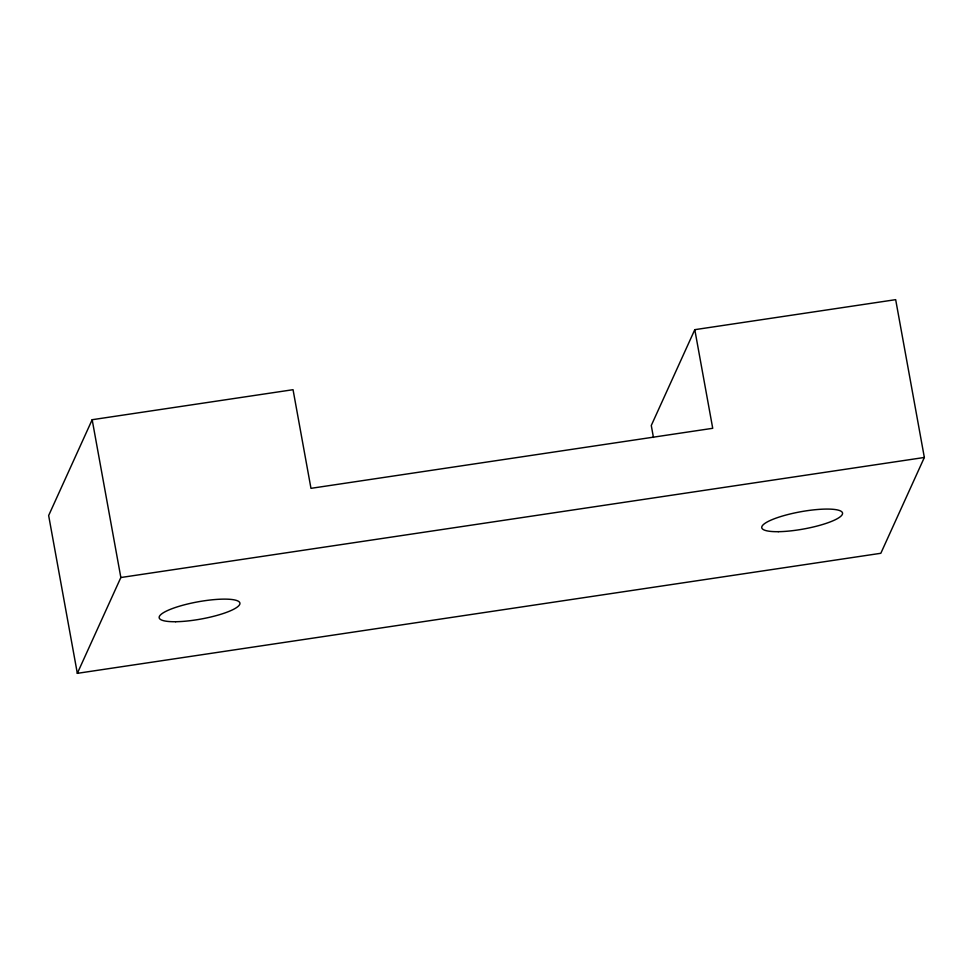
<?xml version="1.0" encoding="UTF-8"?>
<svg xmlns="http://www.w3.org/2000/svg" width="973" height="973" viewBox="0 0 973 973"><rect width="100%" height="100%" fill="white"/><g stroke="black" fill="none" stroke-linecap="round" stroke-linejoin="round"><path stroke-width="1.46" d="M694.795 329.677L712.723 428.302L310.971 488.337L293.043 389.699L92.167 419.716L48.65 515.532L77.329 673.34L880.833 553.284L924.35 457.468L895.671 299.66L694.795 329.677L651.278 425.493L653.442 437.449M77.329 673.34L120.847 577.524L92.167 419.716M120.847 577.524L924.35 457.468M175.675 621.723A41.036 8.745 -10.3 0 0 239.699 604.428A41.036 8.745 -10.3 0 0 183.204 605.133A41.036 8.745 -10.3 0 0 175.675 621.723M778.291 531.684A41.036 8.745 -10.3 0 0 842.326 514.376A41.036 8.745 -10.3 0 0 785.831 515.082A41.036 8.745 -10.3 0 0 778.291 531.684"/></g></svg>
